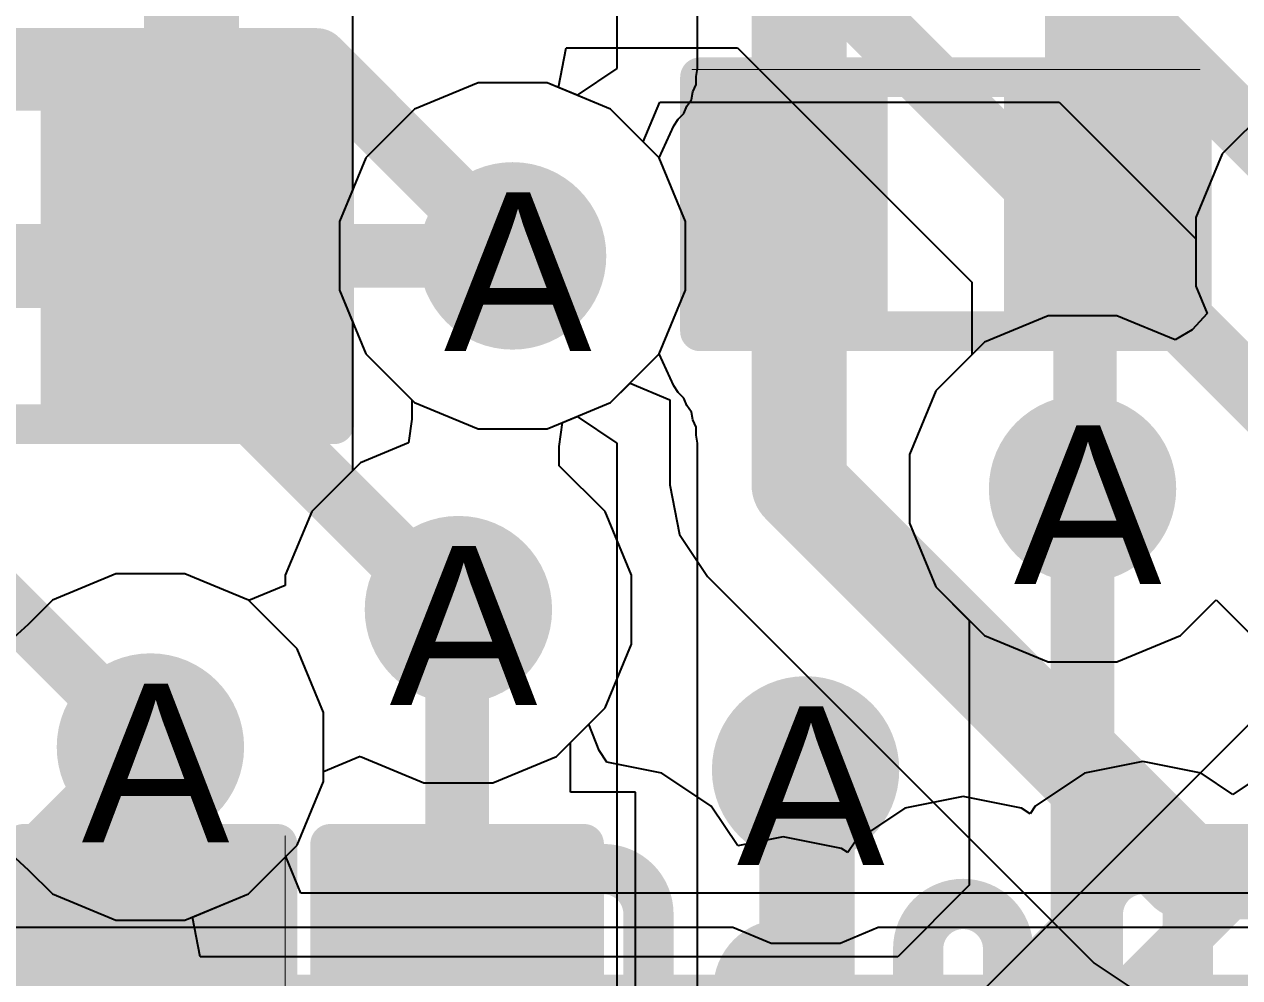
# Model space of a CAD drawing. Header units: inches. Extents: x 0 to 208, y 0 to 213.
# Drawn here: x 4.5163 to 4.6695, y 3.1686 to 3.2887 of the extents above; entities that cross this region are included whole.
import ezdxf

# ---------------------------------------------------------------- set-up
doc = ezdxf.new("R2010")
doc.units = ezdxf.units.IN
doc.header["$MEASUREMENT"] = 0
for name, color, linetype in [('Bottom Layer', 5, 'Continuous'), ('Bottom Overlay', 54, 'Continuous'), ('Bottom Paste', 16, 'Continuous'), ('Bottom Solder', 6, 'Continuous'), ('Drill Drawing', 1, 'Continuous'), ('L2_GND1', 16, 'Continuous'), ('L3_SIG1', 76, 'Continuous'), ('L4_PWR', 90, 'Continuous'), ('L5_GND2', 156, 'Continuous'), ('L6_SIG2', 130, 'Continuous'), ('L7_GND3', 216, 'Continuous'), ('Top Layer', 1, 'Continuous'), ('Top Overlay', 2, 'Continuous'), ('Top Paste', 8, 'Continuous'), ('Top Solder', 216, 'Continuous'), ('Via Holes', 16, 'Continuous')]:
    doc.layers.add(name, color=color, linetype=linetype)
doc.styles.add('Arial', font='', dxfattribs={"height": 0.2})
doc.styles.get('Arial').set_extended_font_data('Arial')

# ---------------------------------------------------------------- blocks, each defined once
blk = doc.blocks.new('R___0402_B_53')
at = {"layer": 'Bottom Layer'}
for points in [[(-0.0095, 0.0125), (-0.0095, -0.0125), (-0.0275, -0.0125), (-0.0275, 0.0125)], [(0.0275, 0.0125), (0.0275, -0.0125), (0.0095, -0.0125), (0.0095, 0.0125)]]:
    blk.add_hatch(color=5, dxfattribs=at).paths.add_polyline_path(points)
at = {"layer": 'Bottom Paste'}
for points in [[(-0.0095, 0.0125), (-0.0095, -0.0125), (-0.0275, -0.0125), (-0.0275, 0.0125)], [(0.0275, 0.0125), (0.0275, -0.0125), (0.0095, -0.0125), (0.0095, 0.0125)]]:
    blk.add_hatch(color=16, dxfattribs=at).paths.add_polyline_path(points)
at = {"layer": 'Bottom Solder'}
for points in [[(-0.00734, 0.01466), (-0.00734, -0.01467), (-0.02967, -0.01467), (-0.02967, 0.01466)], [(0.02966, 0.01466), (0.02966, -0.01467), (0.00733, -0.01467), (0.00733, 0.01466)]]:
    blk.add_hatch(color=6, dxfattribs=at).paths.add_polyline_path(points)
at = {"layer": 'Bottom Overlay'}
for points in [[(-0.031, -0.016, 0.005, 0.005, 0), (-0.031, 0.016, 0.005, 0.005, 0)], [(0.031, 0.016, 0.005, 0.005, 0), (-0.031, 0.016, 0.005, 0.005, 0)], [(0.031, -0.016, 0.005, 0.005, 0), (0.031, 0.016, 0.005, 0.005, 0)], [(0.032, 0.017, 0.000127, 0.000127, 0), (-0.032, 0.017, 0.000127, 0.000127, 0)], [(0.031, -0.016, 0.005, 0.005, 0), (-0.031, -0.016, 0.005, 0.005, 0)]]:
    blk.add_lwpolyline(points, format="xyseb", dxfattribs=at)
for points in [[(-0.03225, 0.016, 0.0025, 0.0025, 1), (-0.02975, 0.016, 0.0025, 0.0025, 1)], [(-0.03225, 0.016, 0.0025, 0.0025, 1), (-0.02975, 0.016, 0.0025, 0.0025, 1)], [(0.02975, 0.016, 0.0025, 0.0025, 1), (0.03225, 0.016, 0.0025, 0.0025, 1)], [(0.02975, 0.016, 0.0025, 0.0025, 1), (0.03225, 0.016, 0.0025, 0.0025, 1)], [(-0.03203, 0.017, 0.0000635, 0.0000635, 1), (-0.03197, 0.017, 0.0000635, 0.0000635, 1)], [(0.03197, 0.017, 0.0000635, 0.0000635, 1), (0.03203, 0.017, 0.0000635, 0.0000635, 1)], [(-0.03225, -0.016, 0.0025, 0.0025, 1), (-0.02975, -0.016, 0.0025, 0.0025, 1)], [(-0.03225, -0.016, 0.0025, 0.0025, 1), (-0.02975, -0.016, 0.0025, 0.0025, 1)], [(0.02975, -0.016, 0.0025, 0.0025, 1), (0.03225, -0.016, 0.0025, 0.0025, 1)], [(0.02975, -0.016, 0.0025, 0.0025, 1), (0.03225, -0.016, 0.0025, 0.0025, 1)]]:
    blk.add_lwpolyline(points, format="xyseb", close=True, dxfattribs=at)
blk = doc.blocks.new('R___0603_382')
at = {"layer": 'Top Layer'}
for points in [[(-0.015, 0.0175), (-0.015, -0.0175), (-0.045, -0.0175), (-0.045, 0.0175)], [(0.045, 0.0175), (0.045, -0.0175), (0.015, -0.0175), (0.015, 0.0175)]]:
    blk.add_hatch(color=1, dxfattribs=at).paths.add_polyline_path(points)
at = {"layer": 'Top Paste'}
for points in [[(-0.015, 0.0175), (-0.015, -0.0175), (-0.045, -0.0175), (-0.045, 0.0175)], [(0.045, 0.0175), (0.045, -0.0175), (0.015, -0.0175), (0.015, 0.0175)]]:
    blk.add_hatch(color=8, dxfattribs=at).paths.add_polyline_path(points)
at = {"layer": 'Top Solder'}
for points in [[(-0.011, 0.0215), (-0.011, -0.0215), (-0.049, -0.0215), (-0.049, 0.0215)], [(0.049, 0.0215), (0.049, -0.0215), (0.011, -0.0215), (0.011, 0.0215)]]:
    blk.add_hatch(color=216, dxfattribs=at).paths.add_polyline_path(points)
at = {"layer": 'Top Overlay'}
for points in [[(0.048, 0.021, 0.005, 0.005, 0), (-0.048, 0.021, 0.005, 0.005, 0)], [(-0.048, 0.021, 0.005, 0.005, 0), (-0.048, -0.021, 0.005, 0.005, 0)], [(0.048, 0.021, 0.005, 0.005, 0), (0.048, -0.021, 0.005, 0.005, 0)], [(0.048, -0.021, 0.005, 0.005, 0), (-0.048, -0.021, 0.005, 0.005, 0)]]:
    blk.add_lwpolyline(points, format="xyseb", dxfattribs=at)
for points in [[(-0.04925, 0.021, 0.0025, 0.0025, 1), (-0.04675, 0.021, 0.0025, 0.0025, 1)], [(-0.04925, 0.021, 0.0025, 0.0025, 1), (-0.04675, 0.021, 0.0025, 0.0025, 1)], [(0.04675, 0.021, 0.0025, 0.0025, 1), (0.04925, 0.021, 0.0025, 0.0025, 1)], [(0.04675, 0.021, 0.0025, 0.0025, 1), (0.04925, 0.021, 0.0025, 0.0025, 1)], [(-0.04925, -0.021, 0.0025, 0.0025, 1), (-0.04675, -0.021, 0.0025, 0.0025, 1)], [(-0.04925, -0.021, 0.0025, 0.0025, 1), (-0.04675, -0.021, 0.0025, 0.0025, 1)], [(0.04675, -0.021, 0.0025, 0.0025, 1), (0.04925, -0.021, 0.0025, 0.0025, 1)], [(0.04675, -0.021, 0.0025, 0.0025, 1), (0.04925, -0.021, 0.0025, 0.0025, 1)]]:
    blk.add_lwpolyline(points, format="xyseb", close=True, dxfattribs=at)
blk = doc.blocks.new('RES_0402_438')
at = {"layer": 'Top Layer'}
for points in [[(-0.0275, -0.0125), (-0.0275, 0.0125), (-0.0095, 0.0125), (-0.0095, -0.0125)], [(0.0095, -0.0125), (0.0095, 0.0125), (0.0275, 0.0125), (0.0275, -0.0125)]]:
    blk.add_hatch(color=1, dxfattribs=at).paths.add_polyline_path(points)
at = {"layer": 'Top Paste'}
for points in [[(-0.0275, -0.0125), (-0.0275, 0.0125), (-0.0095, 0.0125), (-0.0095, -0.0125)], [(0.0095, -0.0125), (0.0095, 0.0125), (0.0275, 0.0125), (0.0275, -0.0125)]]:
    blk.add_hatch(color=8, dxfattribs=at).paths.add_polyline_path(points)
at = {"layer": 'Top Solder'}
for points in [[(-0.02966, -0.01467), (-0.02966, 0.01466), (-0.00733, 0.01466), (-0.00733, -0.01467)], [(0.00734, -0.01467), (0.00734, 0.01466), (0.02967, 0.01466), (0.02967, -0.01467)]]:
    blk.add_hatch(color=216, dxfattribs=at).paths.add_polyline_path(points)
at = {"layer": 'Top Overlay'}
for points in [[(-0.031, 0.016, 0.005, 0.005, 0), (-0.031, -0.016, 0.005, 0.005, 0)], [(0.031, 0.016, 0.005, 0.005, 0), (-0.031, 0.016, 0.005, 0.005, 0)], [(0.031, 0.016, 0.005, 0.005, 0), (0.031, -0.016, 0.005, 0.005, 0)], [(0.031, -0.016, 0.005, 0.005, 0), (-0.031, -0.016, 0.005, 0.005, 0)], [(0.032, -0.017, 0.000127, 0.000127, 0), (-0.032, -0.017, 0.000127, 0.000127, 0)]]:
    blk.add_lwpolyline(points, format="xyseb", dxfattribs=at)
for points in [[(-0.03225, 0.016, 0.0025, 0.0025, 1), (-0.02975, 0.016, 0.0025, 0.0025, 1)], [(-0.03225, 0.016, 0.0025, 0.0025, 1), (-0.02975, 0.016, 0.0025, 0.0025, 1)], [(0.02975, 0.016, 0.0025, 0.0025, 1), (0.03225, 0.016, 0.0025, 0.0025, 1)], [(0.02975, 0.016, 0.0025, 0.0025, 1), (0.03225, 0.016, 0.0025, 0.0025, 1)], [(-0.03225, -0.016, 0.0025, 0.0025, 1), (-0.02975, -0.016, 0.0025, 0.0025, 1)], [(-0.03225, -0.016, 0.0025, 0.0025, 1), (-0.02975, -0.016, 0.0025, 0.0025, 1)], [(0.02975, -0.016, 0.0025, 0.0025, 1), (0.03225, -0.016, 0.0025, 0.0025, 1)], [(0.02975, -0.016, 0.0025, 0.0025, 1), (0.03225, -0.016, 0.0025, 0.0025, 1)], [(-0.03203, -0.017, 0.0000635, 0.0000635, 1), (-0.03197, -0.017, 0.0000635, 0.0000635, 1)], [(0.03197, -0.017, 0.0000635, 0.0000635, 1), (0.03203, -0.017, 0.0000635, 0.0000635, 1)]]:
    blk.add_lwpolyline(points, format="xyseb", close=True, dxfattribs=at)
blk = doc.blocks.new('CAP_0402_B_589')
at = {"layer": 'Bottom Layer'}
for points in [[(-0.0095, 0.0125), (-0.0095, -0.0125), (-0.0275, -0.0125), (-0.0275, 0.0125)], [(0.0275, 0.0125), (0.0275, -0.0125), (0.0095, -0.0125), (0.0095, 0.0125)]]:
    blk.add_hatch(color=5, dxfattribs=at).paths.add_polyline_path(points)
at = {"layer": 'Bottom Paste'}
for points in [[(-0.0095, 0.0125), (-0.0095, -0.0125), (-0.0275, -0.0125), (-0.0275, 0.0125)], [(0.0275, 0.0125), (0.0275, -0.0125), (0.0095, -0.0125), (0.0095, 0.0125)]]:
    blk.add_hatch(color=16, dxfattribs=at).paths.add_polyline_path(points)
at = {"layer": 'Bottom Solder'}
for points in [[(-0.00714, 0.01486), (-0.00714, -0.01486), (-0.02986, -0.01486), (-0.02986, 0.01486)], [(0.02986, 0.01486), (0.02986, -0.01486), (0.00714, -0.01486), (0.00714, 0.01486)]]:
    blk.add_hatch(color=6, dxfattribs=at).paths.add_polyline_path(points)
at = {"layer": 'Bottom Overlay'}
for points in [[(-0.031, 0.016, 0.005, 0.005, 0), (-0.011, 0.016, 0.005, 0.005, 0)], [(-0.031, 0.016, 0.005, 0.005, 0), (-0.031, -0.016, 0.005, 0.005, 0)], [(0.011, 0.016, 0.005, 0.005, 0), (0.031, 0.016, 0.005, 0.005, 0)], [(0.031, 0.016, 0.005, 0.005, 0), (0.031, -0.016, 0.005, 0.005, 0)], [(-0.031, -0.016, 0.005, 0.005, 0), (-0.011, -0.016, 0.005, 0.005, 0)], [(0.011, -0.016, 0.005, 0.005, 0), (0.031, -0.016, 0.005, 0.005, 0)]]:
    blk.add_lwpolyline(points, format="xyseb", dxfattribs=at)
for points in [[(-0.03225, 0.016, 0.0025, 0.0025, 1), (-0.02975, 0.016, 0.0025, 0.0025, 1)], [(-0.03225, 0.016, 0.0025, 0.0025, 1), (-0.02975, 0.016, 0.0025, 0.0025, 1)], [(-0.01225, 0.016, 0.0025, 0.0025, 1), (-0.00975, 0.016, 0.0025, 0.0025, 1)], [(0.00975, 0.016, 0.0025, 0.0025, 1), (0.01225, 0.016, 0.0025, 0.0025, 1)], [(0.02975, 0.016, 0.0025, 0.0025, 1), (0.03225, 0.016, 0.0025, 0.0025, 1)], [(0.02975, 0.016, 0.0025, 0.0025, 1), (0.03225, 0.016, 0.0025, 0.0025, 1)], [(-0.03225, -0.016, 0.0025, 0.0025, 1), (-0.02975, -0.016, 0.0025, 0.0025, 1)], [(-0.03225, -0.016, 0.0025, 0.0025, 1), (-0.02975, -0.016, 0.0025, 0.0025, 1)], [(-0.01225, -0.016, 0.0025, 0.0025, 1), (-0.00975, -0.016, 0.0025, 0.0025, 1)], [(0.00975, -0.016, 0.0025, 0.0025, 1), (0.01225, -0.016, 0.0025, 0.0025, 1)], [(0.02975, -0.016, 0.0025, 0.0025, 1), (0.03225, -0.016, 0.0025, 0.0025, 1)], [(0.02975, -0.016, 0.0025, 0.0025, 1), (0.03225, -0.016, 0.0025, 0.0025, 1)]]:
    blk.add_lwpolyline(points, format="xyseb", close=True, dxfattribs=at)

msp = doc.modelspace()

# ---------------------------------------------------------------- hatches: boundary and pattern name
at = {"layer": 'Bottom Layer'}
h = msp.add_hatch(color=5, dxfattribs=at)
edge = h.paths.add_edge_path()
edge.add_arc((4.57788, 3.25957), 0.01181, 0, 360)
h = msp.add_hatch(color=5, dxfattribs=at)
edge = h.paths.add_edge_path()
edge.add_arc((4.64972, 3.23022), 0.01181, 0, 360)
h = msp.add_hatch(color=5, dxfattribs=at)
edge = h.paths.add_edge_path()
edge.add_arc((4.57105, 3.215), 0.01181, 0, 360)
h = msp.add_hatch(color=5, dxfattribs=at)
edge = h.paths.add_edge_path()
edge.add_arc((4.53223, 3.19769), 0.01181, 0, 360)
h = msp.add_hatch(color=5, dxfattribs=at)
edge = h.paths.add_edge_path()
edge.add_arc((4.61481, 3.19481), 0.01181, 0, 360)
at = {"layer": 'L2_GND1'}
h = msp.add_hatch(color=16, dxfattribs=at)
edge = h.paths.add_edge_path()
edge.add_arc((4.57788, 3.25957), 0.01181, 0, 360)
h = msp.add_hatch(color=16, dxfattribs=at)
edge = h.paths.add_edge_path()
edge.add_arc((4.64972, 3.23022), 0.01181, 0, 360)
h = msp.add_hatch(color=16, dxfattribs=at)
edge = h.paths.add_edge_path()
edge.add_arc((4.57105, 3.215), 0.01181, 0, 360)
h = msp.add_hatch(color=16, dxfattribs=at)
edge = h.paths.add_edge_path()
edge.add_arc((4.53223, 3.19769), 0.01181, 0, 360)
h = msp.add_hatch(color=16, dxfattribs=at)
edge = h.paths.add_edge_path()
edge.add_arc((4.61481, 3.19481), 0.01181, 0, 360)
at = {"layer": 'L3_SIG1'}
h = msp.add_hatch(color=76, dxfattribs=at)
edge = h.paths.add_edge_path()
edge.add_arc((4.57788, 3.25957), 0.01181, 0, 360)
h = msp.add_hatch(color=76, dxfattribs=at)
edge = h.paths.add_edge_path()
edge.add_arc((4.64972, 3.23022), 0.01181, 0, 360)
h = msp.add_hatch(color=76, dxfattribs=at)
edge = h.paths.add_edge_path()
edge.add_arc((4.57105, 3.215), 0.01181, 0, 360)
h = msp.add_hatch(color=76, dxfattribs=at)
edge = h.paths.add_edge_path()
edge.add_arc((4.53223, 3.19769), 0.01181, 0, 360)
h = msp.add_hatch(color=76, dxfattribs=at)
edge = h.paths.add_edge_path()
edge.add_arc((4.61481, 3.19481), 0.01181, 0, 360)
at = {"layer": 'L4_PWR'}
h = msp.add_hatch(color=90, dxfattribs=at)
edge = h.paths.add_edge_path()
edge.add_arc((4.57788, 3.25957), 0.01181, 0, 360)
h = msp.add_hatch(color=90, dxfattribs=at)
edge = h.paths.add_edge_path()
edge.add_arc((4.64972, 3.23022), 0.01181, 0, 360)
h = msp.add_hatch(color=90, dxfattribs=at)
edge = h.paths.add_edge_path()
edge.add_arc((4.57105, 3.215), 0.01181, 0, 360)
h = msp.add_hatch(color=90, dxfattribs=at)
edge = h.paths.add_edge_path()
edge.add_arc((4.53223, 3.19769), 0.01181, 0, 360)
h = msp.add_hatch(color=90, dxfattribs=at)
edge = h.paths.add_edge_path()
edge.add_arc((4.61481, 3.19481), 0.01181, 0, 360)
at = {"layer": 'L5_GND2'}
h = msp.add_hatch(color=156, dxfattribs=at)
edge = h.paths.add_edge_path()
edge.add_arc((4.57788, 3.25957), 0.01181, 0, 360)
h = msp.add_hatch(color=156, dxfattribs=at)
edge = h.paths.add_edge_path()
edge.add_arc((4.64972, 3.23022), 0.01181, 0, 360)
h = msp.add_hatch(color=156, dxfattribs=at)
edge = h.paths.add_edge_path()
edge.add_arc((4.57105, 3.215), 0.01181, 0, 360)
h = msp.add_hatch(color=156, dxfattribs=at)
edge = h.paths.add_edge_path()
edge.add_arc((4.53223, 3.19769), 0.01181, 0, 360)
h = msp.add_hatch(color=156, dxfattribs=at)
edge = h.paths.add_edge_path()
edge.add_arc((4.61481, 3.19481), 0.01181, 0, 360)
at = {"layer": 'L6_SIG2'}
h = msp.add_hatch(color=130, dxfattribs=at)
edge = h.paths.add_edge_path()
edge.add_arc((4.57788, 3.25957), 0.01181, 0, 360)
h = msp.add_hatch(color=130, dxfattribs=at)
edge = h.paths.add_edge_path()
edge.add_arc((4.64972, 3.23022), 0.01181, 0, 360)
h = msp.add_hatch(color=130, dxfattribs=at)
edge = h.paths.add_edge_path()
edge.add_arc((4.57105, 3.215), 0.01181, 0, 360)
h = msp.add_hatch(color=130, dxfattribs=at)
edge = h.paths.add_edge_path()
edge.add_arc((4.53223, 3.19769), 0.01181, 0, 360)
h = msp.add_hatch(color=130, dxfattribs=at)
edge = h.paths.add_edge_path()
edge.add_arc((4.61481, 3.19481), 0.01181, 0, 360)
at = {"layer": 'L7_GND3'}
h = msp.add_hatch(color=216, dxfattribs=at)
edge = h.paths.add_edge_path()
edge.add_arc((4.57788, 3.25957), 0.01181, 0, 360)
h = msp.add_hatch(color=216, dxfattribs=at)
edge = h.paths.add_edge_path()
edge.add_arc((4.64972, 3.23022), 0.01181, 0, 360)
h = msp.add_hatch(color=216, dxfattribs=at)
edge = h.paths.add_edge_path()
edge.add_arc((4.57105, 3.215), 0.01181, 0, 360)
h = msp.add_hatch(color=216, dxfattribs=at)
edge = h.paths.add_edge_path()
edge.add_arc((4.53223, 3.19769), 0.01181, 0, 360)
h = msp.add_hatch(color=216, dxfattribs=at)
edge = h.paths.add_edge_path()
edge.add_arc((4.61481, 3.19481), 0.01181, 0, 360)
at = {"layer": 'Top Layer'}
h = msp.add_hatch(color=1, dxfattribs=at)
edge = h.paths.add_edge_path()
edge.add_arc((4.57788, 3.25957), 0.01181, 0, 360)
h = msp.add_hatch(color=1, dxfattribs=at)
edge = h.paths.add_edge_path()
edge.add_arc((4.64972, 3.23022), 0.01181, 0, 360)
h = msp.add_hatch(color=1, dxfattribs=at)
edge = h.paths.add_edge_path()
edge.add_arc((4.57105, 3.215), 0.01181, 0, 360)
h = msp.add_hatch(color=1, dxfattribs=at)
edge = h.paths.add_edge_path()
edge.add_arc((4.53223, 3.19769), 0.01181, 0, 360)
h = msp.add_hatch(color=1, dxfattribs=at)
edge = h.paths.add_edge_path()
edge.add_arc((4.61481, 3.19481), 0.01181, 0, 360)
at = {"layer": 'Via Holes'}
h = msp.add_hatch(color=7, dxfattribs=at)
edge = h.paths.add_edge_path()
edge.add_arc((4.57788, 3.25957), 0.00591, 0, 360)
h = msp.add_hatch(color=7, dxfattribs=at)
edge = h.paths.add_edge_path()
edge.add_arc((4.64972, 3.23022), 0.00591, 0, 360)
h = msp.add_hatch(color=7, dxfattribs=at)
edge = h.paths.add_edge_path()
edge.add_arc((4.57105, 3.215), 0.00591, 0, 360)
h = msp.add_hatch(color=7, dxfattribs=at)
edge = h.paths.add_edge_path()
edge.add_arc((4.53223, 3.19769), 0.00591, 0, 360)
h = msp.add_hatch(color=7, dxfattribs=at)
edge = h.paths.add_edge_path()
edge.add_arc((4.61481, 3.19481), 0.00591, 0, 360)

# ---------------------------------------------------------------- linework, layer by layer
at = {"layer": 'Bottom Layer'}
for p, q in [((4.58365, 3.28079), (4.58465, 3.28579)), ((4.58465, 3.28579), (4.60623, 3.28579)), ((4.60623, 3.28579), (4.63577, 3.25625)), ((4.59024, 3.27806), (4.58365, 3.28079)), ((4.59637, 3.27192), (4.59024, 3.27806)), ((4.59969, 3.26391), (4.59637, 3.27192)), ((4.59969, 3.25523), (4.59969, 3.26391)), ((4.63577, 3.25625), (4.63577, 3.24711)), ((4.59637, 3.24722), (4.59969, 3.25523)), ((4.59024, 3.24108), (4.59637, 3.24722)), ((4.63577, 3.24711), (4.63123, 3.24258)), ((4.63123, 3.24258), (4.62791, 3.23456)), ((4.58419, 3.23857), (4.59024, 3.24108)), ((4.58373, 3.23557), (4.58419, 3.23857)), ((4.58375, 3.23314), (4.58373, 3.23557)), ((4.62791, 3.23456), (4.62791, 3.22588)), ((4.58954, 3.22736), (4.58375, 3.23314)), ((4.59286, 3.21934), (4.58954, 3.22736)), ((4.62791, 3.22588), (4.63123, 3.21787)), ((4.59286, 3.21066), (4.59286, 3.21934)), ((4.63123, 3.21787), (4.63737, 3.21173)), ((4.66208, 3.21173), (4.66657, 3.21623)), ((4.66657, 3.21623), (4.67243, 3.21037)), ((4.63737, 3.21173), (4.64539, 3.20841)), ((4.65406, 3.20841), (4.66208, 3.21173)), ((4.58954, 3.20265), (4.59286, 3.21066)), ((4.64539, 3.20841), (4.65406, 3.20841)), ((4.67494, 3.20483), (4.55992, 3.08981)), ((4.58517, 3.19828), (4.58954, 3.20265)), ((4.58517, 3.19199), (4.58517, 3.19828)), ((4.59339, 3.19199), (4.58517, 3.19199)), ((4.59339, 3.15399), (4.59339, 3.19199))]:
    msp.add_line(p, q, dxfattribs=at)
for points in [[(4.5616, 3.0725, 0.00633, 0.00633, 0), (4.83636, 3.34726, 0.00633, 0.00633, 0)], [(4.63014, 3.31576, 0.008, 0.008, 0), (4.68583, 3.26008, 0.008, 0.008, 0)], [(4.61214, 3.30006, 0.008, 0.008, 0), (4.65004, 3.26217, 0.008, 0.008, 0)], [(4.4905, 3.28426, 0.008, 0.008, 0), (4.55319, 3.28426, 0.008, 0.008, 0)], [(4.55319, 3.28426, 0.008, 0.008, 0), (4.57788, 3.25957, 0.008, 0.008, 0)], [(4.65004, 3.23054, 0.008, 0.008, 0), (4.65004, 3.26217, 0.008, 0.008, 0)], [(4.46306, 3.25701, 0.008, 0.008, 0), (4.52803, 3.25701, 0.008, 0.008, 0)], [(4.52803, 3.25701, 0.008, 0.008, 0), (4.57055, 3.2145, 0.008, 0.008, 0)], [(4.64972, 3.23022, 0.008, 0.008, 0), (4.65004, 3.23054, 0.008, 0.008, 0)], [(4.51233, 3.21759, 0.007, 0.007, 0), (4.53223, 3.19769, 0.007, 0.007, 0)], [(4.57089, 3.17299, 0.008, 0.008, 0), (4.57089, 3.21485, 0.008, 0.008, 0)], [(4.53223, 3.17299, 0.008, 0.008, 0), (4.53223, 3.19769, 0.008, 0.008, 0)], [(4.61481, 3.19481, 0.012, 0.012, 0), (4.615, 3.19462, 0.012, 0.012, 0)], [(4.615, 3.152, 0.012, 0.012, 0), (4.615, 3.19462, 0.012, 0.012, 0)]]:
    msp.add_lwpolyline(points, format="xyseb", dxfattribs=at)
for points in [[(4.55119, 3.28426, 0.004, 0.004, 1), (4.55519, 3.28426, 0.004, 0.004, 1)], [(4.55119, 3.28426, 0.004, 0.004, 1), (4.55519, 3.28426, 0.004, 0.004, 1)], [(4.64804, 3.26217, 0.004, 0.004, 1), (4.65204, 3.26217, 0.004, 0.004, 1)], [(4.64804, 3.26217, 0.004, 0.004, 1), (4.65204, 3.26217, 0.004, 0.004, 1)], [(4.57588, 3.25957, 0.004, 0.004, 1), (4.57988, 3.25957, 0.004, 0.004, 1)], [(4.52603, 3.25701, 0.004, 0.004, 1), (4.53003, 3.25701, 0.004, 0.004, 1)], [(4.52603, 3.25701, 0.004, 0.004, 1), (4.53003, 3.25701, 0.004, 0.004, 1)], [(4.64772, 3.23022, 0.004, 0.004, 1), (4.65172, 3.23022, 0.004, 0.004, 1)], [(4.64804, 3.23054, 0.004, 0.004, 1), (4.65204, 3.23054, 0.004, 0.004, 1)], [(4.64804, 3.23054, 0.004, 0.004, 1), (4.65204, 3.23054, 0.004, 0.004, 1)], [(4.56889, 3.21485, 0.004, 0.004, 1), (4.57289, 3.21485, 0.004, 0.004, 1)], [(4.56855, 3.2145, 0.004, 0.004, 1), (4.57255, 3.2145, 0.004, 0.004, 1)], [(4.53023, 3.19769, 0.004, 0.004, 1), (4.53423, 3.19769, 0.004, 0.004, 1)], [(4.53048, 3.19769, 0.0035, 0.0035, 1), (4.53398, 3.19769, 0.0035, 0.0035, 1)], [(4.61181, 3.19481, 0.006, 0.006, 1), (4.61781, 3.19481, 0.006, 0.006, 1)], [(4.612, 3.19462, 0.006, 0.006, 1), (4.618, 3.19462, 0.006, 0.006, 1)], [(4.612, 3.19462, 0.006, 0.006, 1), (4.618, 3.19462, 0.006, 0.006, 1)], [(4.53023, 3.17299, 0.004, 0.004, 1), (4.53423, 3.17299, 0.004, 0.004, 1)], [(4.56889, 3.17299, 0.004, 0.004, 1), (4.57289, 3.17299, 0.004, 0.004, 1)]]:
    msp.add_lwpolyline(points, format="xyseb", close=True, dxfattribs=at)
at = {"layer": 'L2_GND1'}
for p, q in [((4.57355, 3.28138), (4.56553, 3.27806)), ((4.58222, 3.28138), (4.57355, 3.28138)), ((4.59024, 3.27806), (4.58222, 3.28138)), ((4.67347, 3.27857), (4.66734, 3.27243)), ((4.56553, 3.27806), (4.55939, 3.27192)), ((4.59637, 3.27192), (4.59024, 3.27806)), ((4.66734, 3.27243), (4.66402, 3.26442)), ((4.55939, 3.27192), (4.55607, 3.26391)), ((4.59969, 3.26391), (4.59637, 3.27192)), ((4.55607, 3.26391), (4.55607, 3.25523)), ((4.59969, 3.25523), (4.59969, 3.26391)), ((4.66402, 3.26442), (4.66402, 3.25574)), ((4.66402, 3.25574), (4.66543, 3.25232)), ((4.55607, 3.25523), (4.55939, 3.24722)), ((4.59637, 3.24722), (4.59969, 3.25523)), ((4.64539, 3.25203), (4.63737, 3.24871)), ((4.65406, 3.25203), (4.64539, 3.25203)), ((4.6614, 3.249), (4.65406, 3.25203)), ((4.66543, 3.25232), (4.66352, 3.25026)), ((4.66352, 3.25026), (4.6614, 3.249)), ((4.63737, 3.24871), (4.63123, 3.24258)), ((4.55939, 3.24722), (4.56518, 3.24143)), ((4.59024, 3.24108), (4.59637, 3.24722)), ((4.63123, 3.24258), (4.62791, 3.23456)), ((4.56518, 3.24143), (4.5652, 3.239)), ((4.58419, 3.23857), (4.59024, 3.24108)), ((4.5652, 3.239), (4.56474, 3.236)), ((4.58373, 3.23557), (4.58419, 3.23857)), ((4.56474, 3.236), (4.55869, 3.23349)), ((4.58375, 3.23314), (4.58373, 3.23557)), ((4.62791, 3.23456), (4.62791, 3.22588)), ((4.55869, 3.23349), (4.55256, 3.22736)), ((4.58954, 3.22736), (4.58375, 3.23314)), ((4.55256, 3.22736), (4.54923, 3.21934)), ((4.59286, 3.21934), (4.58954, 3.22736)), ((4.62791, 3.22588), (4.63123, 3.21787)), ((4.52789, 3.2195), (4.51987, 3.21618)), ((4.53657, 3.2195), (4.52789, 3.2195)), ((4.54458, 3.21618), (4.53657, 3.2195)), ((4.54923, 3.21934), (4.54923, 3.21806)), ((4.59286, 3.21066), (4.59286, 3.21934)), ((4.54923, 3.21806), (4.54462, 3.21615)), ((4.63123, 3.21787), (4.63545, 3.21365)), ((4.51987, 3.21618), (4.51684, 3.21315)), ((4.54462, 3.21615), (4.54458, 3.21618)), ((4.51684, 3.21315), (4.51357, 3.21019)), ((4.63545, 3.21365), (4.63545, 3.18027)), ((4.58954, 3.20265), (4.59286, 3.21066)), ((4.5834, 3.19651), (4.58954, 3.20265)), ((4.55404, 3.19463), (4.55866, 3.19654)), ((4.55866, 3.19654), (4.55869, 3.19651)), ((4.55869, 3.19651), (4.56671, 3.19319)), ((4.57538, 3.19319), (4.5834, 3.19651)), ((4.55404, 3.19335), (4.55404, 3.19463)), ((4.55072, 3.18534), (4.55404, 3.19335)), ((4.56671, 3.19319), (4.57538, 3.19319)), ((4.54458, 3.1792), (4.55072, 3.18534)), ((4.53752, 3.17627), (4.54458, 3.1792)), ((4.63545, 3.18027), (4.62645, 3.17127)), ((4.53851, 3.17127), (4.53752, 3.17627)), ((4.62645, 3.17127), (4.53851, 3.17127))]:
    msp.add_line(p, q, dxfattribs=at)
for points in [[(4.64972, 3.17436, 0.008, 0.008, 0), (4.64972, 3.23022, 0.008, 0.008, 0)], [(4.63237, 3.157, 0.008, 0.008, 0), (4.64972, 3.17436, 0.008, 0.008, 0)]]:
    msp.add_lwpolyline(points, format="xyseb", dxfattribs=at)
for points in [[(4.64772, 3.23022, 0.004, 0.004, 1), (4.65172, 3.23022, 0.004, 0.004, 1)], [(4.64772, 3.17436, 0.004, 0.004, 1), (4.65172, 3.17436, 0.004, 0.004, 1)], [(4.64772, 3.17436, 0.004, 0.004, 1), (4.65172, 3.17436, 0.004, 0.004, 1)]]:
    msp.add_lwpolyline(points, format="xyseb", close=True, dxfattribs=at)
at = {"layer": 'L3_SIG1'}
for p, q in [((4.591, 3.38), (4.591, 3.28316)), ((4.6012, 3.28316), (4.6012, 3.38)), ((4.591, 3.28316), (4.586, 3.27982)), ((4.601, 3.28217), (4.6012, 3.28316)), ((4.601, 3.28117), (4.601, 3.28217)), ((4.57355, 3.28138), (4.56553, 3.27806)), ((4.58222, 3.28138), (4.57355, 3.28138)), ((4.586, 3.27982), (4.58222, 3.28138)), ((4.60042, 3.27926), (4.60062, 3.28024)), ((4.60062, 3.28024), (4.601, 3.28117)), ((4.59948, 3.27749), (4.59986, 3.27842)), ((4.59986, 3.27842), (4.60042, 3.27926)), ((4.67347, 3.27857), (4.66734, 3.27243)), ((4.56553, 3.27806), (4.55939, 3.27192)), ((4.59877, 3.27678), (4.59948, 3.27749)), ((4.59637, 3.27192), (4.59821, 3.27595)), ((4.59821, 3.27595), (4.59877, 3.27678)), ((4.66734, 3.27243), (4.66402, 3.26442)), ((4.55939, 3.27192), (4.55607, 3.26391)), ((4.59969, 3.26391), (4.59637, 3.27192)), ((4.55607, 3.26391), (4.55607, 3.25523)), ((4.59969, 3.25523), (4.59969, 3.26391)), ((4.66402, 3.26442), (4.66402, 3.25574)), ((4.66402, 3.25574), (4.66543, 3.25232)), ((4.55607, 3.25523), (4.55939, 3.24722)), ((4.59637, 3.24722), (4.59969, 3.25523)), ((4.64539, 3.25203), (4.63737, 3.24871)), ((4.65406, 3.25203), (4.64539, 3.25203)), ((4.6614, 3.249), (4.65406, 3.25203)), ((4.66543, 3.25232), (4.66352, 3.25026)), ((4.66352, 3.25026), (4.6614, 3.249)), ((4.63737, 3.24871), (4.63123, 3.24258)), ((4.55939, 3.24722), (4.56553, 3.24108)), ((4.59821, 3.24319), (4.59637, 3.24722)), ((4.59877, 3.24236), (4.59821, 3.24319)), ((4.59948, 3.24165), (4.59877, 3.24236)), ((4.59986, 3.24072), (4.59948, 3.24165)), ((4.63123, 3.24258), (4.62791, 3.23456)), ((4.56553, 3.24108), (4.57355, 3.23776)), ((4.60042, 3.23988), (4.59986, 3.24072)), ((4.58222, 3.23776), (4.586, 3.23932)), ((4.586, 3.23932), (4.591, 3.23598)), ((4.60062, 3.2389), (4.60042, 3.23988)), ((4.601, 3.23797), (4.60062, 3.2389)), ((4.57355, 3.23776), (4.58222, 3.23776)), ((4.601, 3.23697), (4.601, 3.23797)), ((4.591, 3.23598), (4.591, 3.151)), ((4.6012, 3.23598), (4.601, 3.23697)), ((4.6012, 3.151), (4.6012, 3.23598)), ((4.62791, 3.23456), (4.62791, 3.22588)), ((4.62791, 3.22588), (4.63123, 3.21787)), ((4.52789, 3.2195), (4.51987, 3.21618)), ((4.53657, 3.2195), (4.52789, 3.2195)), ((4.54458, 3.21618), (4.53657, 3.2195)), ((4.63123, 3.21787), (4.63737, 3.21173)), ((4.51987, 3.21618), (4.51684, 3.21315)), ((4.55072, 3.21005), (4.54458, 3.21618)), ((4.66208, 3.21173), (4.66657, 3.21623)), ((4.66657, 3.21623), (4.67243, 3.21037)), ((4.51684, 3.21315), (4.51357, 3.21019)), ((4.63737, 3.21173), (4.64539, 3.20841)), ((4.65406, 3.20841), (4.66208, 3.21173)), ((4.55404, 3.20203), (4.55072, 3.21005)), ((4.64539, 3.20841), (4.65406, 3.20841)), ((4.55404, 3.19335), (4.55404, 3.20203)), ((4.55072, 3.18534), (4.55404, 3.19335)), ((4.51357, 3.18519), (4.51684, 3.18223)), ((4.54458, 3.1792), (4.55072, 3.18534)), ((4.51684, 3.18223), (4.51987, 3.1792)), ((4.51987, 3.1792), (4.52789, 3.17588)), ((4.53657, 3.17588), (4.54458, 3.1792)), ((4.52789, 3.17588), (4.53657, 3.17588))]:
    msp.add_line(p, q, dxfattribs=at)
at = {"layer": 'L4_PWR'}
for p, q in [((4.55771, 3.47307), (4.55771, 3.26786)), ((4.55771, 3.26786), (4.55607, 3.26391)), ((4.55607, 3.26391), (4.55607, 3.25523)), ((4.55607, 3.25523), (4.55771, 3.25128)), ((4.55771, 3.25128), (4.55771, 3.23251)), ((4.55771, 3.23251), (4.55256, 3.22736)), ((4.55256, 3.22736), (4.54923, 3.21934)), ((4.52789, 3.2195), (4.51987, 3.21618)), ((4.53657, 3.2195), (4.52789, 3.2195)), ((4.54458, 3.21618), (4.53657, 3.2195)), ((4.54923, 3.21934), (4.54923, 3.21806)), ((4.54923, 3.21806), (4.54462, 3.21615)), ((4.51987, 3.21618), (4.51684, 3.21315)), ((4.54462, 3.21615), (4.54458, 3.21618)), ((4.51684, 3.21315), (4.51357, 3.21019)), ((4.46366, 3.175), (4.60565, 3.175)), ((4.60565, 3.175), (4.61047, 3.173)), ((4.61915, 3.173), (4.62398, 3.175)), ((4.62398, 3.175), (4.695, 3.175)), ((4.61047, 3.173), (4.61915, 3.173))]:
    msp.add_line(p, q, dxfattribs=at)
at = {"layer": 'L5_GND2'}
for p, q in [((4.57355, 3.28138), (4.56553, 3.27806)), ((4.58222, 3.28138), (4.57355, 3.28138)), ((4.59024, 3.27806), (4.58222, 3.28138)), ((4.67347, 3.27857), (4.66734, 3.27243)), ((4.56553, 3.27806), (4.55939, 3.27192)), ((4.59637, 3.27192), (4.59024, 3.27806)), ((4.66734, 3.27243), (4.66402, 3.26442)), ((4.55939, 3.27192), (4.55607, 3.26391)), ((4.59969, 3.26391), (4.59637, 3.27192)), ((4.55607, 3.26391), (4.55607, 3.25523)), ((4.59969, 3.25523), (4.59969, 3.26391)), ((4.66402, 3.26442), (4.66402, 3.25574)), ((4.66402, 3.25574), (4.66543, 3.25232)), ((4.55607, 3.25523), (4.55939, 3.24722)), ((4.59637, 3.24722), (4.59969, 3.25523)), ((4.64539, 3.25203), (4.63737, 3.24871)), ((4.65406, 3.25203), (4.64539, 3.25203)), ((4.6614, 3.249), (4.65406, 3.25203)), ((4.66543, 3.25232), (4.66352, 3.25026)), ((4.66352, 3.25026), (4.6614, 3.249)), ((4.63737, 3.24871), (4.63123, 3.24258)), ((4.55939, 3.24722), (4.56518, 3.24143)), ((4.59024, 3.24108), (4.59637, 3.24722)), ((4.63123, 3.24258), (4.62791, 3.23456)), ((4.56518, 3.24143), (4.5652, 3.239)), ((4.58419, 3.23857), (4.59024, 3.24108)), ((4.5652, 3.239), (4.56474, 3.236)), ((4.58373, 3.23557), (4.58419, 3.23857)), ((4.56474, 3.236), (4.55869, 3.23349)), ((4.58375, 3.23314), (4.58373, 3.23557)), ((4.62791, 3.23456), (4.62791, 3.22588)), ((4.55869, 3.23349), (4.55256, 3.22736)), ((4.58954, 3.22736), (4.58375, 3.23314)), ((4.55256, 3.22736), (4.54923, 3.21934)), ((4.59286, 3.21934), (4.58954, 3.22736)), ((4.62791, 3.22588), (4.63123, 3.21787)), ((4.52789, 3.2195), (4.51987, 3.21618)), ((4.53657, 3.2195), (4.52789, 3.2195)), ((4.54458, 3.21618), (4.53657, 3.2195)), ((4.54923, 3.21934), (4.54923, 3.21806)), ((4.59286, 3.21066), (4.59286, 3.21934)), ((4.54923, 3.21806), (4.54462, 3.21615)), ((4.63123, 3.21787), (4.63737, 3.21173)), ((4.51987, 3.21618), (4.51684, 3.21315)), ((4.54462, 3.21615), (4.54458, 3.21618)), ((4.66208, 3.21173), (4.66657, 3.21623)), ((4.66657, 3.21623), (4.67243, 3.21037)), ((4.51684, 3.21315), (4.51357, 3.21019)), ((4.63737, 3.21173), (4.64539, 3.20841)), ((4.65406, 3.20841), (4.66208, 3.21173)), ((4.58954, 3.20265), (4.59286, 3.21066)), ((4.64539, 3.20841), (4.65406, 3.20841)), ((4.5834, 3.19651), (4.58954, 3.20265)), ((4.55404, 3.19463), (4.55866, 3.19654)), ((4.55866, 3.19654), (4.55869, 3.19651)), ((4.55869, 3.19651), (4.56671, 3.19319)), ((4.57538, 3.19319), (4.5834, 3.19651)), ((4.55404, 3.19335), (4.55404, 3.19463)), ((4.55072, 3.18534), (4.55404, 3.19335)), ((4.56671, 3.19319), (4.57538, 3.19319)), ((4.51357, 3.18519), (4.51684, 3.18223)), ((4.54458, 3.1792), (4.55072, 3.18534)), ((4.51684, 3.18223), (4.51987, 3.1792)), ((4.51987, 3.1792), (4.52789, 3.17588)), ((4.53657, 3.17588), (4.54458, 3.1792)), ((4.52789, 3.17588), (4.53657, 3.17588))]:
    msp.add_line(p, q, dxfattribs=at)
at = {"layer": 'L6_SIG2'}
for p, q in [((4.59435, 3.27395), (4.59642, 3.27895)), ((4.59642, 3.27895), (4.64677, 3.27895)), ((4.64677, 3.27895), (4.66402, 3.2617)), ((4.59637, 3.27192), (4.59435, 3.27395)), ((4.59969, 3.26391), (4.59637, 3.27192)), ((4.59969, 3.25523), (4.59969, 3.26391)), ((4.66402, 3.2617), (4.66402, 3.25574)), ((4.66402, 3.25574), (4.66543, 3.25232)), ((4.59637, 3.24722), (4.59969, 3.25523)), ((4.64539, 3.25203), (4.63737, 3.24871)), ((4.65406, 3.25203), (4.64539, 3.25203)), ((4.6614, 3.249), (4.65406, 3.25203)), ((4.66543, 3.25232), (4.66352, 3.25026)), ((4.66352, 3.25026), (4.6614, 3.249)), ((4.63737, 3.24871), (4.63123, 3.24258)), ((4.59024, 3.24108), (4.59637, 3.24722)), ((4.63123, 3.24258), (4.62791, 3.23456)), ((4.58419, 3.23857), (4.59024, 3.24108)), ((4.58373, 3.23557), (4.58419, 3.23857)), ((4.58375, 3.23314), (4.58373, 3.23557)), ((4.62791, 3.23456), (4.62791, 3.22588)), ((4.58954, 3.22736), (4.58375, 3.23314)), ((4.59286, 3.21934), (4.58954, 3.22736)), ((4.62791, 3.22588), (4.63123, 3.21787)), ((4.59286, 3.21066), (4.59286, 3.21934)), ((4.63123, 3.21787), (4.63737, 3.21173)), ((4.66208, 3.21173), (4.66657, 3.21623)), ((4.66657, 3.21623), (4.67243, 3.21037)), ((4.63737, 3.21173), (4.64539, 3.20841)), ((4.65406, 3.20841), (4.66208, 3.21173)), ((4.58954, 3.20265), (4.59286, 3.21066)), ((4.64539, 3.20841), (4.65406, 3.20841)), ((4.58747, 3.20058), (4.58954, 3.20265)), ((4.58878, 3.19727), (4.58747, 3.20058)), ((4.58974, 3.19577), (4.58878, 3.19727)), ((4.59669, 3.19439), (4.58974, 3.19577)), ((4.65733, 3.19585), (4.64998, 3.19439)), ((4.66467, 3.19439), (4.65733, 3.19585)), ((4.60292, 3.19023), (4.59669, 3.19439)), ((4.64998, 3.19439), (4.64375, 3.19023)), ((4.66866, 3.19173), (4.66467, 3.19439)), ((4.67264, 3.19439), (4.66866, 3.19173)), ((4.63467, 3.19146), (4.62732, 3.18999)), ((4.64201, 3.18999), (4.63467, 3.19146)), ((4.60626, 3.18523), (4.60292, 3.19023)), ((4.62732, 3.18999), (4.62109, 3.18583)), ((4.6431, 3.18926), (4.64201, 3.18999)), ((4.64375, 3.19023), (4.6431, 3.18926)), ((4.612, 3.18637), (4.60626, 3.18523)), ((4.61935, 3.18491), (4.612, 3.18637)), ((4.62109, 3.18583), (4.62013, 3.18439)), ((4.62013, 3.18439), (4.61935, 3.18491))]:
    msp.add_line(p, q, dxfattribs=at)
for points in [[(4.65268, 3.29322, 0.008, 0.008, 0), (4.68583, 3.26008, 0.008, 0.008, 0)], [(2.40768, 3.25957, 0.008, 0.008, 0), (4.57788, 3.25957, 0.008, 0.008, 0)], [(4.37654, 3.042, 0.008, 0.008, 0), (4.53223, 3.19769, 0.008, 0.008, 0)], [(4.56102, 3.17665, 0.00633, 0.00633, -1), (4.57235, 3.17665, 0.00633, 0.00633, 0)], [(4.58368, 3.17665, 0.00633, 0.00633, -1), (4.59501, 3.17665, 0.00633, 0.00633, 0)], [(4.65166, 3.17665, 0.00633, 0.00633, -1), (4.66299, 3.17665, 0.00633, 0.00633, 0)], [(4.629, 3.17226, 0.00633, 0.00633, -1), (4.64033, 3.17226, 0.00633, 0.00633, 0)], [(4.56102, 3.15833, 0.00633, 0.00633, 0), (4.56102, 3.17665, 0.00633, 0.00633, 0)], [(4.57235, 3.14766, 0.00633, 0.00633, 0), (4.57235, 3.17665, 0.00633, 0.00633, 0)], [(4.58368, 3.14766, 0.00633, 0.00633, 0), (4.58368, 3.17665, 0.00633, 0.00633, 0)], [(4.59501, 3.14766, 0.00633, 0.00633, 0), (4.59501, 3.17665, 0.00633, 0.00633, 0)], [(4.65166, 3.14766, 0.00633, 0.00633, 0), (4.65166, 3.17665, 0.00633, 0.00633, 0)], [(4.66299, 3.14766, 0.00633, 0.00633, 0), (4.66299, 3.17665, 0.00633, 0.00633, 0)], [(4.60634, 3.16717, 0.00633, 0.00633, -1), (4.61767, 3.16717, 0.00633, 0.00633, 0)], [(4.629, 3.14766, 0.00633, 0.00633, 0), (4.629, 3.17226, 0.00633, 0.00633, 0)], [(4.64033, 3.14766, 0.00633, 0.00633, 0), (4.64033, 3.17226, 0.00633, 0.00633, 0)], [(4.60634, 3.14766, 0.00633, 0.00633, 0), (4.60634, 3.16717, 0.00633, 0.00633, 0)], [(4.61767, 3.14766, 0.00633, 0.00633, 0), (4.61767, 3.16717, 0.00633, 0.00633, 0)]]:
    msp.add_lwpolyline(points, format="xyseb", dxfattribs=at)
for points in [[(4.57588, 3.25957, 0.004, 0.004, 1), (4.57988, 3.25957, 0.004, 0.004, 1)], [(4.53023, 3.19769, 0.004, 0.004, 1), (4.53423, 3.19769, 0.004, 0.004, 1)], [(4.55944, 3.17665, 0.00316, 0.00316, 1), (4.5626, 3.17665, 0.00316, 0.00316, 1)], [(4.55944, 3.17665, 0.00316, 0.00316, 1), (4.5626, 3.17665, 0.00316, 0.00316, 1)], [(4.57077, 3.17665, 0.00316, 0.00316, 1), (4.57393, 3.17665, 0.00316, 0.00316, 1)], [(4.57077, 3.17665, 0.00316, 0.00316, 1), (4.57393, 3.17665, 0.00316, 0.00316, 1)], [(4.5821, 3.17665, 0.00316, 0.00316, 1), (4.58526, 3.17665, 0.00316, 0.00316, 1)], [(4.5821, 3.17665, 0.00316, 0.00316, 1), (4.58526, 3.17665, 0.00316, 0.00316, 1)], [(4.59343, 3.17665, 0.00316, 0.00316, 1), (4.59659, 3.17665, 0.00316, 0.00316, 1)], [(4.59343, 3.17665, 0.00316, 0.00316, 1), (4.59659, 3.17665, 0.00316, 0.00316, 1)], [(4.65008, 3.17665, 0.00316, 0.00316, 1), (4.65324, 3.17665, 0.00316, 0.00316, 1)], [(4.65008, 3.17665, 0.00316, 0.00316, 1), (4.65324, 3.17665, 0.00316, 0.00316, 1)], [(4.66141, 3.17665, 0.00316, 0.00316, 1), (4.66457, 3.17665, 0.00316, 0.00316, 1)], [(4.66141, 3.17665, 0.00316, 0.00316, 1), (4.66457, 3.17665, 0.00316, 0.00316, 1)], [(4.62742, 3.17226, 0.00316, 0.00316, 1), (4.63058, 3.17226, 0.00316, 0.00316, 1)], [(4.62742, 3.17226, 0.00316, 0.00316, 1), (4.63058, 3.17226, 0.00316, 0.00316, 1)], [(4.63875, 3.17226, 0.00316, 0.00316, 1), (4.64191, 3.17226, 0.00316, 0.00316, 1)], [(4.63875, 3.17226, 0.00316, 0.00316, 1), (4.64191, 3.17226, 0.00316, 0.00316, 1)], [(4.60476, 3.16717, 0.00316, 0.00316, 1), (4.60792, 3.16717, 0.00316, 0.00316, 1)], [(4.60476, 3.16717, 0.00316, 0.00316, 1), (4.60792, 3.16717, 0.00316, 0.00316, 1)], [(4.61609, 3.16717, 0.00316, 0.00316, 1), (4.61925, 3.16717, 0.00316, 0.00316, 1)], [(4.61609, 3.16717, 0.00316, 0.00316, 1), (4.61925, 3.16717, 0.00316, 0.00316, 1)]]:
    msp.add_lwpolyline(points, format="xyseb", close=True, dxfattribs=at)
at = {"layer": 'L7_GND3'}
for p, q in [((4.57355, 3.28138), (4.56553, 3.27806)), ((4.58222, 3.28138), (4.57355, 3.28138)), ((4.59024, 3.27806), (4.58222, 3.28138)), ((4.67347, 3.27857), (4.66734, 3.27243)), ((4.56553, 3.27806), (4.55939, 3.27192)), ((4.59637, 3.27192), (4.59024, 3.27806)), ((4.66734, 3.27243), (4.66402, 3.26442)), ((4.55939, 3.27192), (4.55607, 3.26391)), ((4.59969, 3.26391), (4.59637, 3.27192)), ((4.55607, 3.26391), (4.55607, 3.25523)), ((4.59969, 3.25523), (4.59969, 3.26391)), ((4.66402, 3.26442), (4.66402, 3.25574)), ((4.66402, 3.25574), (4.66543, 3.25232)), ((4.55607, 3.25523), (4.55939, 3.24722)), ((4.59637, 3.24722), (4.59969, 3.25523)), ((4.64539, 3.25203), (4.63737, 3.24871)), ((4.65406, 3.25203), (4.64539, 3.25203)), ((4.6614, 3.249), (4.65406, 3.25203)), ((4.66543, 3.25232), (4.66352, 3.25026)), ((4.66352, 3.25026), (4.6614, 3.249)), ((4.63737, 3.24871), (4.63123, 3.24258)), ((4.55939, 3.24722), (4.56518, 3.24143)), ((4.59024, 3.24108), (4.59637, 3.24722)), ((4.63123, 3.24258), (4.62791, 3.23456)), ((4.56518, 3.24143), (4.5652, 3.239)), ((4.58419, 3.23857), (4.59024, 3.24108)), ((4.5652, 3.239), (4.56474, 3.236)), ((4.58373, 3.23557), (4.58419, 3.23857)), ((4.56474, 3.236), (4.55869, 3.23349)), ((4.58375, 3.23314), (4.58373, 3.23557)), ((4.62791, 3.23456), (4.62791, 3.22588)), ((4.55869, 3.23349), (4.55256, 3.22736)), ((4.58954, 3.22736), (4.58375, 3.23314)), ((4.55256, 3.22736), (4.54923, 3.21934)), ((4.59286, 3.21934), (4.58954, 3.22736)), ((4.62791, 3.22588), (4.63123, 3.21787)), ((4.52789, 3.2195), (4.51987, 3.21618)), ((4.53657, 3.2195), (4.52789, 3.2195)), ((4.54458, 3.21618), (4.53657, 3.2195)), ((4.54923, 3.21934), (4.54923, 3.21806)), ((4.59286, 3.21066), (4.59286, 3.21934)), ((4.54923, 3.21806), (4.54462, 3.21615)), ((4.63123, 3.21787), (4.63737, 3.21173)), ((4.51987, 3.21618), (4.51684, 3.21315)), ((4.54462, 3.21615), (4.54458, 3.21618)), ((4.66208, 3.21173), (4.66657, 3.21623)), ((4.66657, 3.21623), (4.67243, 3.21037)), ((4.51684, 3.21315), (4.51357, 3.21019)), ((4.63737, 3.21173), (4.64539, 3.20841)), ((4.65406, 3.20841), (4.66208, 3.21173)), ((4.58954, 3.20265), (4.59286, 3.21066)), ((4.64539, 3.20841), (4.65406, 3.20841)), ((4.5834, 3.19651), (4.58954, 3.20265)), ((4.55404, 3.19463), (4.55866, 3.19654)), ((4.55866, 3.19654), (4.55869, 3.19651)), ((4.55869, 3.19651), (4.56671, 3.19319)), ((4.57538, 3.19319), (4.5834, 3.19651)), ((4.55404, 3.19335), (4.55404, 3.19463)), ((4.55072, 3.18534), (4.55404, 3.19335)), ((4.56671, 3.19319), (4.57538, 3.19319)), ((4.54928, 3.18389), (4.55072, 3.18534)), ((4.55119, 3.17927), (4.54928, 3.18389)), ((4.77662, 3.17927), (4.55119, 3.17927))]:
    msp.add_line(p, q, dxfattribs=at)
msp.add_lwpolyline([(4.143, 3.165, 0.008, 0.008, 0), (4.78253, 3.165, 0.008, 0.008, 0)], format="xyseb", dxfattribs=at)
at = {"layer": 'Top Layer'}
for p, q in [((4.59024, 3.24108), (4.59268, 3.24352)), ((4.59268, 3.24352), (4.59768, 3.24145)), ((4.58419, 3.23857), (4.59024, 3.24108)), ((4.59768, 3.24145), (4.59768, 3.23072)), ((4.58373, 3.23557), (4.58419, 3.23857)), ((4.58375, 3.23314), (4.58373, 3.23557)), ((4.58954, 3.22736), (4.58375, 3.23314)), ((4.59768, 3.23072), (4.59892, 3.22447)), ((4.59286, 3.21934), (4.58954, 3.22736)), ((4.59892, 3.22447), (4.60246, 3.21918)), ((4.59286, 3.21066), (4.59286, 3.21934)), ((4.60246, 3.21918), (4.65118, 3.17046)), ((4.58954, 3.20265), (4.59286, 3.21066)), ((4.5834, 3.19651), (4.58954, 3.20265)), ((4.55404, 3.19463), (4.55866, 3.19654)), ((4.55866, 3.19654), (4.55869, 3.19651)), ((4.55869, 3.19651), (4.56671, 3.19319)), ((4.57538, 3.19319), (4.5834, 3.19651)), ((4.55404, 3.19335), (4.55404, 3.19463)), ((4.55072, 3.18534), (4.55404, 3.19335)), ((4.56671, 3.19319), (4.57538, 3.19319)), ((4.51357, 3.18519), (4.51684, 3.18223)), ((4.54458, 3.1792), (4.55072, 3.18534)), ((4.51684, 3.18223), (4.51987, 3.1792)), ((4.51987, 3.1792), (4.52789, 3.17588)), ((4.53657, 3.17588), (4.54458, 3.1792)), ((4.52789, 3.17588), (4.53657, 3.17588)), ((4.65118, 3.17046), (4.65647, 3.16693))]:
    msp.add_line(p, q, dxfattribs=at)
for points in [[(4.5374, 3.25936, 0.012, 0.012, 0), (4.5374, 3.32837, 0.012, 0.012, 0)], [(4.614, 3.26607, 0.012, 0.012, 0), (4.614, 3.29767, 0.012, 0.012, 0)], [(4.651, 3.26607, 0.012, 0.012, 0), (4.651, 3.29784, 0.012, 0.012, 0)], [(4.614, 3.23072, 0.012, 0.012, 0), (4.614, 3.26607, 0.012, 0.012, 0)], [(4.651, 3.26265, 0.008, 0.008, 0), (4.651, 3.26607, 0.008, 0.008, 0)], [(4.651, 3.26265, 0.008, 0.008, 0), (4.68479, 3.22886, 0.008, 0.008, 0)], [(4.614, 3.23072, 0.012, 0.012, 0), (4.66271, 3.182, 0.012, 0.012, 0)], [(4.66271, 3.182, 0.012, 0.012, 0), (4.70918, 3.182, 0.012, 0.012, 0)]]:
    msp.add_lwpolyline(points, format="xyseb", dxfattribs=at)
for points in [[(4.611, 3.26607, 0.006, 0.006, 1), (4.617, 3.26607, 0.006, 0.006, 1)], [(4.611, 3.26607, 0.006, 0.006, 1), (4.617, 3.26607, 0.006, 0.006, 1)], [(4.648, 3.26607, 0.006, 0.006, 1), (4.654, 3.26607, 0.006, 0.006, 1)], [(4.649, 3.26607, 0.004, 0.004, 1), (4.653, 3.26607, 0.004, 0.004, 1)], [(4.649, 3.26265, 0.004, 0.004, 1), (4.653, 3.26265, 0.004, 0.004, 1)], [(4.649, 3.26265, 0.004, 0.004, 1), (4.653, 3.26265, 0.004, 0.004, 1)], [(4.5344, 3.25936, 0.006, 0.006, 1), (4.5404, 3.25936, 0.006, 0.006, 1)], [(4.611, 3.23072, 0.006, 0.006, 1), (4.617, 3.23072, 0.006, 0.006, 1)], [(4.611, 3.23072, 0.006, 0.006, 1), (4.617, 3.23072, 0.006, 0.006, 1)], [(4.65971, 3.182, 0.006, 0.006, 1), (4.66571, 3.182, 0.006, 0.006, 1)], [(4.65971, 3.182, 0.006, 0.006, 1), (4.66571, 3.182, 0.006, 0.006, 1)]]:
    msp.add_lwpolyline(points, format="xyseb", close=True, dxfattribs=at)

# ---------------------------------------------------------------- block references
for name, p, rotation in [('RES_0402_438', (4.6325, 3.26607), 180), ('R___0603_382', (4.5074, 3.25936), 180), ('R___0402_B_53', (4.53223, 3.15449), 270), ('CAP_0402_B_589', (4.57089, 3.15449), 90)]:
    msp.add_blockref(name, p, dxfattribs=dict(rotation=rotation))

# ---------------------------------------------------------------- texts
at = {"layer": 'Drill Drawing', "style": 'Arial'}
for p in [(4.56922, 3.24757), (4.64106, 3.21823), (4.56238, 3.203), (4.52356, 3.18569), (4.60615, 3.18282)]:
    msp.add_text('A', height=0.02, dxfattribs=at).set_placement(p)

doc.saveas('drawing.dxf')
